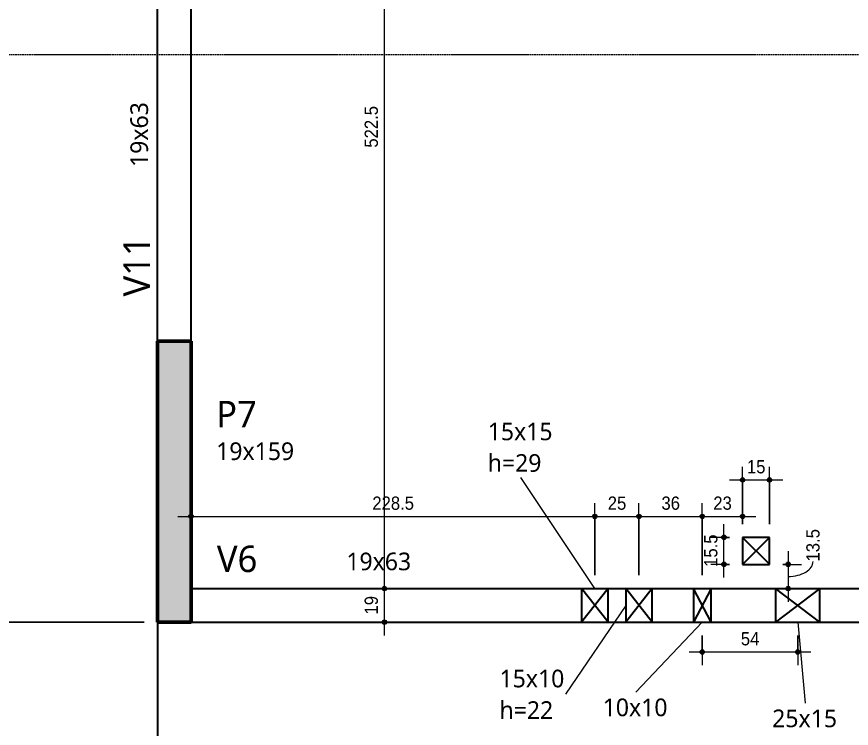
# Model space of a CAD drawing. Header units: centimetres. Extents: x -2198 to 42786, y -3196 to 88064.
# Drawn here: x -1480.1 to -1007.5, y -87 to 315.8 of the extents above; entities that cross this region are included whole.
import ezdxf

# ---------------------------------------------------------------- set-up
doc = ezdxf.new("R2010")
doc.units = ezdxf.units.CM
doc.linetypes.add('Centro de 6 mm', pattern=[1.32, 0.6, -0.24, 0.24, -0.24])
doc.linetypes.add('Traço', pattern=[0.635, 0.3175, -0.3175])
for name, color, linetype, lineweight in [('A-ANNO-DIMS', 7, 'Continuous', 9), ('A-ANNO-DIMS-50', 7, 'Continuous', 9), ('A-DETL-THIN', 7, 'Continuous', 25), ('A-FLOR', 7, 'Continuous', 25), ('A-GENM', 7, 'Continuous', 25), ('A-GENM-HDLN', 7, 'Traço', 18), ('A-GENM-IDEN', 7, 'Continuous', 9), ('G-ANNO-SYMB', 7, 'Continuous', 9), ('S-BEAM', 7, 'Continuous', 25), ('S-BEAM-HDLN', 7, 'Traço', 25), ('S-BEAM-IDEN', 7, 'Continuous', 9), ('S-COLS', 7, 'Continuous', 25), ('S-COLS-IDEN', 7, 'Continuous', 9)]:
    doc.layers.add(name, color=color, linetype=linetype, lineweight=lineweight)
doc.styles.add('Arial_2', font='arial.ttf', dxfattribs={"width": 0.9, "height": 7.5})
doc.styles.add('Gadugi', font='gadugi.ttf', dxfattribs={"height": 15})
doc.styles.add('Gadugi_1', font='gadugi.ttf', dxfattribs={"height": 10})
doc.dimstyles.new('PED_1_5mm_ESQ', dxfattribs={"dimscale": 30.48, "dimtxt": 7.651945, "dimasz": 0.328084, "dimexe": 0.246063, "dimexo": 0.246063, "dimgap": 0.049213, "dimtad": 1, "dimdec": 1, "dimrnd": 0.5, "dimdsep": 46, "dimtxsty": 'Arial_2', "dimblk1": 'DOTSMALL', "dimblk2": 'DOTSMALL', "dimsah": 1, "dimcen": 0.09, "dimdle": 0.246063, "dimazin": 0, "dimtfac": 1, "dimtdec": 4, "dimtix": 1, "dimtmove": 0, "dimatfit": 3, "dimfxl": 1, "dimtvp": 1, "dimtolj": 1, "dimtzin": 0, "dimarcsym": 2})
doc.dimstyles.new('PED_1_5mm_ESQ_1', dxfattribs={"dimscale": 30.48, "dimtxt": 7.651945, "dimasz": 0.328084, "dimexe": 0.246063, "dimexo": 0.246063, "dimgap": 0.049213, "dimtad": 1, "dimdec": 1, "dimrnd": 0.5, "dimdsep": 46, "dimtxsty": 'Arial_2', "dimblk1": 'DOTSMALL', "dimblk2": 'DOTSMALL', "dimsah": 1, "dimcen": 0.09, "dimdle": 0.246063, "dimazin": 0, "dimtfac": 1, "dimtdec": 4, "dimtix": 1, "dimtmove": 1, "dimatfit": 3, "dimfxl": 1, "dimtvp": 1, "dimtolj": 1, "dimtzin": 0, "dimarcsym": 2})

# ---------------------------------------------------------------- blocks, each defined once
blk = doc.blocks.new('PED_FURO_RETANGULAR_R04_2020 - 15x10x22-3621887-PL E 001 - FORMA DO PAVIMENTO TIPO 1')
at = {"layer": 'A-GENM-HDLN'}
for p, q in [((-7.5, 9.5), (7.5, -9.5)), ((-7.5, -9.5), (7.5, 9.5)), ((-7.5, -9.5), (-7.5, 9.5)), ((7.5, 9.5), (7.5, -9.5))]:
    blk.add_line(p, q, dxfattribs=at)
blk = doc.blocks.new('PED_FURO_RETANGULAR_R04_2020 - 15x15x29-V1-PL E 001 - FORMA DO PAVIMENTO TIPO 1')
at = {"layer": 'A-GENM-HDLN'}
for p, q in [((-7.5, 9.5), (7.5, -9.5)), ((-7.5, -9.5), (7.5, 9.5)), ((-7.5, -9.5), (-7.5, 9.5)), ((7.5, 9.5), (7.5, -9.5))]:
    blk.add_line(p, q, dxfattribs=at)
blk = doc.blocks.new('PED_FURO_RETANGULAR_R04_2020 - 10x10x22-3536245-PL E 001 - FORMA DO PAVIMENTO TIPO 1')
at = {"layer": 'A-GENM-HDLN'}
for p, q in [((-5, 9.5), (5, -9.5)), ((-5, -9.5), (5, 9.5)), ((-5, -9.5), (-5, 9.5)), ((5, 9.5), (5, -9.5))]:
    blk.add_line(p, q, dxfattribs=at)
blk = doc.blocks.new('PED_FURO_RETANGULAR_R04_2020 - 25x15x29-3618377-PL E 001 - FORMA DO PAVIMENTO TIPO 1')
at = {"layer": 'A-GENM-HDLN'}
for p, q in [((-12.5, -9.5), (-12.5, 9.5)), ((-12.49, 9.5), (12.49, -9.5)), ((-12.49, -9.5), (12.49, 9.5)), ((12.5, 9.5), (12.5, -9.5))]:
    blk.add_line(p, q, dxfattribs=at)
blk = doc.blocks.new('DIMBLOCK26-PL E 001 - FORMA DO PAVIMENTO TIPO 1')
at = {"layer": 'A-ANNO-DIMS-50'}
h = blk.add_hatch(color=256, dxfattribs=at)
edge = h.paths.add_edge_path(flags=0)
edge.add_arc((-1657.81, -26.88), 1.25, 0, 360)
h = blk.add_hatch(color=256, dxfattribs=at)
edge = h.paths.add_edge_path(flags=0)
edge.add_arc((-1657.81, -116.45), 1.25, 0, 360)
for p, q in [((-1407.86, -26.88), (-1665.31, -26.88)), ((-1657.81, -116.45), (-1657.81, -26.88)), ((-1657.81, -26.88), (-1407.86, -26.88)), ((-1652.08, -116.45), (-1665.31, -116.45)), ((-1657.81, -116.45), (-1652.08, -116.45))]:
    blk.add_line(p, q, dxfattribs=at)
for centre in [(-1657.81, -26.88), (-1657.81, -116.45)]:
    blk.add_circle(centre, 1.25, dxfattribs=at)
at = {"layer": 'A-ANNO-DIMS-50', "color": 0, "insert": (-1669.05, -80.73), "char_height": 7.5, "width": 21.7551, "attachment_point": 1, "rotation": 90, "line_spacing_factor": 0.941778, "style": 'Arial_2'}
blk.add_mtext('89.5', dxfattribs=at)
blk = doc.blocks.new('_DotSmall')
at = {"color": 0, "linetype": 'ByBlock', "const_width": 0.5}
blk.add_lwpolyline([(-0.0625, 0, 1), (0.0625, 0, 1)], format="xyb", close=True, dxfattribs=at)
blk = doc.blocks.new('DIMBLOCK27-PL E 001 - FORMA DO PAVIMENTO TIPO 1')
at = {"layer": 'A-ANNO-DIMS-50'}
h = blk.add_hatch(color=256, dxfattribs=at)
edge = h.paths.add_edge_path(flags=0)
edge.add_arc((-1657.81, 514.55), 1.25, 0, 360)
h = blk.add_hatch(color=256, dxfattribs=at)
edge = h.paths.add_edge_path(flags=0)
edge.add_arc((-1657.81, -26.88), 1.25, 0, 360)
for p, q in [((-1652.08, 514.55), (-1665.31, 514.55)), ((-1657.81, -26.88), (-1657.81, 514.55)), ((-1657.81, 514.55), (-1652.08, 514.55)), ((-1407.86, -26.88), (-1665.31, -26.88)), ((-1657.81, -26.88), (-1407.86, -26.88))]:
    blk.add_line(p, q, dxfattribs=at)
for centre in [(-1657.81, 514.55), (-1657.81, -26.88)]:
    blk.add_circle(centre, 1.25, dxfattribs=at)
at = {"layer": 'A-ANNO-DIMS-50', "color": 0, "insert": (-1669.05, 232.18), "char_height": 7.5, "width": 27.9708, "attachment_point": 1, "rotation": 90, "line_spacing_factor": 0.941778, "style": 'Arial_2'}
blk.add_mtext('541.5', dxfattribs=at)
blk = doc.blocks.new('DIMBLOCK29-PL E 001 - FORMA DO PAVIMENTO TIPO 1')
at = {"layer": 'A-ANNO-DIMS-50'}
h = blk.add_hatch(color=256, dxfattribs=at)
edge = h.paths.add_edge_path(flags=0)
edge.add_arc((-1271.83, -7.88), 1.25, 0, 360)
h = blk.add_hatch(color=256, dxfattribs=at)
edge = h.paths.add_edge_path(flags=0)
edge.add_arc((-1271.83, -26.88), 1.25, 0, 360)
for p, q in [((-1266.1, -7.88), (-1279.33, -7.88)), ((-1271.83, -34.38), (-1271.83, -7.88)), ((-1271.83, -7.88), (-1266.1, -7.88)), ((-1266.1, -26.88), (-1279.33, -26.88)), ((-1271.83, -26.88), (-1266.1, -26.88))]:
    blk.add_line(p, q, dxfattribs=at)
for centre in [(-1271.83, -7.88), (-1271.83, -26.88)]:
    blk.add_circle(centre, 1.25, dxfattribs=at)
at = {"layer": 'A-ANNO-DIMS-50', "color": 0, "insert": (-1283.07, -22.56), "char_height": 7.5, "width": 12.4315, "attachment_point": 1, "rotation": 90, "line_spacing_factor": 0.941778, "style": 'Arial_2'}
blk.add_mtext('19', dxfattribs=at)
blk = doc.blocks.new('DIMBLOCK30-PL E 001 - FORMA DO PAVIMENTO TIPO 1')
at = {"layer": 'A-ANNO-DIMS-50'}
h = blk.add_hatch(color=256, dxfattribs=at)
edge = h.paths.add_edge_path(flags=0)
edge.add_arc((-1271.83, 514.55), 1.25, 0, 360)
h = blk.add_hatch(color=256, dxfattribs=at)
edge = h.paths.add_edge_path(flags=0)
edge.add_arc((-1271.83, -7.88), 1.25, 0, 360)
for p, q in [((-1373.86, 514.55), (-1264.33, 514.55)), ((-1271.83, 514.55), (-1373.86, 514.55)), ((-1271.83, -7.88), (-1271.83, 514.55)), ((-1266.1, -7.88), (-1279.33, -7.88)), ((-1271.83, -7.88), (-1266.1, -7.88))]:
    blk.add_line(p, q, dxfattribs=at)
for centre in [(-1271.83, 514.55), (-1271.83, -7.88)]:
    blk.add_circle(centre, 1.25, dxfattribs=at)
at = {"layer": 'A-ANNO-DIMS-50', "color": 0, "insert": (-1283.07, 241.68), "char_height": 7.5, "width": 27.9708, "attachment_point": 1, "rotation": 90, "line_spacing_factor": 0.941778, "style": 'Arial_2'}
blk.add_mtext('522.5', dxfattribs=at)
blk = doc.blocks.new('DIMBLOCK89-PL E 001 - FORMA DO PAVIMENTO TIPO 1')
at = {"layer": 'A-ANNO-DIMS-50'}
h = blk.add_hatch(color=256, dxfattribs=at)
edge = h.paths.add_edge_path(flags=0)
edge.add_arc((-1069.06, 53.61), 1.25, 0, 360)
h = blk.add_hatch(color=256, dxfattribs=at)
edge = h.paths.add_edge_path(flags=0)
edge.add_arc((-1053.83, 53.61), 1.25, 0, 360)
for p, q in [((-1069.06, 28.62), (-1069.06, 61.11)), ((-1053.83, 28.62), (-1053.83, 61.11)), ((-1076.56, 53.61), (-1046.33, 53.61)), ((-1069.06, 53.61), (-1069.06, 28.62)), ((-1053.83, 53.61), (-1053.83, 28.62))]:
    blk.add_line(p, q, dxfattribs=at)
for centre in [(-1069.06, 53.61), (-1053.83, 53.61)]:
    blk.add_circle(centre, 1.25, dxfattribs=at)
at = {"layer": 'A-ANNO-DIMS-50', "color": 0, "insert": (-1066.62, 64.84), "char_height": 7.5, "width": 12.4315, "attachment_point": 1, "line_spacing_factor": 0.941778, "style": 'Arial_2'}
blk.add_mtext('15', dxfattribs=at)
blk = doc.blocks.new('DIMBLOCK90-PL E 001 - FORMA DO PAVIMENTO TIPO 1')
at = {"layer": 'A-ANNO-DIMS-50'}
h = blk.add_hatch(color=256, dxfattribs=at)
edge = h.paths.add_edge_path(flags=0)
edge.add_arc((-1079.61, 21.12), 1.25, 0, 360)
h = blk.add_hatch(color=256, dxfattribs=at)
edge = h.paths.add_edge_path(flags=0)
edge.add_arc((-1079.61, 5.83), 1.25, 0, 360)
for p, q in [((-1079.61, -1.67), (-1079.61, 28.62)), ((-1076.56, 21.12), (-1087.11, 21.12)), ((-1079.61, 21.12), (-1076.56, 21.12)), ((-1076.56, 5.83), (-1087.11, 5.83)), ((-1079.61, 5.83), (-1076.56, 5.83))]:
    blk.add_line(p, q, dxfattribs=at)
for centre in [(-1079.61, 21.12), (-1079.61, 5.83)]:
    blk.add_circle(centre, 1.25, dxfattribs=at)
at = {"layer": 'A-ANNO-DIMS-50', "color": 0, "insert": (-1090.85, 4.41), "char_height": 7.5, "width": 21.7551, "attachment_point": 1, "rotation": 90, "line_spacing_factor": 0.941778, "style": 'Arial_2'}
blk.add_mtext('15.5', dxfattribs=at)
blk = doc.blocks.new('DIMBLOCK101-PL E 001 - FORMA DO PAVIMENTO TIPO 1')
at = {"layer": 'A-ANNO-DIMS-50'}
h = blk.add_hatch(color=256, dxfattribs=at)
edge = h.paths.add_edge_path(flags=0)
edge.add_arc((-1043.27, 5.83), 1.25, 0, 360)
h = blk.add_hatch(color=256, dxfattribs=at)
edge = h.paths.add_edge_path(flags=0)
edge.add_arc((-1043.27, -7.88), 1.25, 0, 360)
for p, q in [((-1043.27, 13.33), (-1043.27, -15.38)), ((-1046.33, 5.83), (-1035.77, 5.83)), ((-1043.27, 5.83), (-1046.33, 5.83)), ((-1049, -7.88), (-1035.77, -7.88)), ((-1043.27, -7.88), (-1049, -7.88))]:
    blk.add_line(p, q, dxfattribs=at)
for centre in [(-1043.27, 5.83), (-1043.27, -7.88)]:
    blk.add_circle(centre, 1.25, dxfattribs=at)
blk.add_ellipse((-1043.27, 7.46), major_axis=(-14.11, 0), ratio=0.601473, start_param=1.570796, end_param=3.141593, dxfattribs=at)
at = {"layer": 'A-ANNO-DIMS-50', "color": 0, "insert": (-1033.01, 7.46), "char_height": 7.5, "width": 21.7551, "attachment_point": 1, "rotation": 90, "line_spacing_factor": 0.941778, "style": 'Arial_2'}
blk.add_mtext('13.5', dxfattribs=at)
blk = doc.blocks.new('DIMBLOCK256-PL E 001 - FORMA DO PAVIMENTO TIPO 1')
at = {"layer": 'A-ANNO-DIMS-50'}
h = blk.add_hatch(color=256, dxfattribs=at)
edge = h.paths.add_edge_path(flags=0)
edge.add_arc((-1381.36, 32.99), 1.25, 0, 360)
h = blk.add_hatch(color=256, dxfattribs=at)
edge = h.paths.add_edge_path(flags=0)
edge.add_arc((-1152.74, 32.99), 1.25, 0, 360)
for p, q in [((-1381.36, 27.26), (-1381.36, 40.49)), ((-1152.74, -0.38), (-1152.74, 40.49)), ((-1388.86, 32.99), (-1152.74, 32.99)), ((-1381.36, 32.99), (-1381.36, 27.26)), ((-1152.74, 32.99), (-1152.74, -0.38))]:
    blk.add_line(p, q, dxfattribs=at)
for centre in [(-1381.36, 32.99), (-1152.74, 32.99)]:
    blk.add_circle(centre, 1.25, dxfattribs=at)
at = {"layer": 'A-ANNO-DIMS-50', "color": 0, "insert": (-1278.71, 44.23), "char_height": 7.5, "width": 27.9708, "attachment_point": 1, "line_spacing_factor": 0.941778, "style": 'Arial_2'}
blk.add_mtext('228.5', dxfattribs=at)
blk = doc.blocks.new('DIMBLOCK257-PL E 001 - FORMA DO PAVIMENTO TIPO 1')
at = {"layer": 'A-ANNO-DIMS-50'}
h = blk.add_hatch(color=256, dxfattribs=at)
edge = h.paths.add_edge_path(flags=0)
edge.add_arc((-1152.74, 32.99), 1.25, 0, 360)
h = blk.add_hatch(color=256, dxfattribs=at)
edge = h.paths.add_edge_path(flags=0)
edge.add_arc((-1127.74, 32.99), 1.25, 0, 360)
for p, q in [((-1152.74, -0.38), (-1152.74, 40.49)), ((-1127.74, -0.38), (-1127.74, 40.49)), ((-1152.74, 32.99), (-1127.74, 32.99)), ((-1152.74, 32.99), (-1152.74, -0.38)), ((-1127.74, 32.99), (-1127.74, -0.38))]:
    blk.add_line(p, q, dxfattribs=at)
for centre in [(-1152.74, 32.99), (-1127.74, 32.99)]:
    blk.add_circle(centre, 1.25, dxfattribs=at)
at = {"layer": 'A-ANNO-DIMS-50', "color": 0, "insert": (-1145.42, 44.23), "char_height": 7.5, "width": 12.4315, "attachment_point": 1, "line_spacing_factor": 0.941778, "style": 'Arial_2'}
blk.add_mtext('25', dxfattribs=at)
blk = doc.blocks.new('DIMBLOCK258-PL E 001 - FORMA DO PAVIMENTO TIPO 1')
at = {"layer": 'A-ANNO-DIMS-50'}
h = blk.add_hatch(color=256, dxfattribs=at)
edge = h.paths.add_edge_path(flags=0)
edge.add_arc((-1127.74, 32.99), 1.25, 0, 360)
h = blk.add_hatch(color=256, dxfattribs=at)
edge = h.paths.add_edge_path(flags=0)
edge.add_arc((-1091.91, 32.99), 1.25, 0, 360)
for p, q in [((-1127.74, -0.38), (-1127.74, 40.49)), ((-1091.91, -0.38), (-1091.91, 40.49)), ((-1127.74, 32.99), (-1091.91, 32.99)), ((-1127.74, 32.99), (-1127.74, -0.38)), ((-1091.91, 32.99), (-1091.91, -0.38))]:
    blk.add_line(p, q, dxfattribs=at)
for centre in [(-1127.74, 32.99), (-1091.91, 32.99)]:
    blk.add_circle(centre, 1.25, dxfattribs=at)
at = {"layer": 'A-ANNO-DIMS-50', "color": 0, "insert": (-1115.01, 44.23), "char_height": 7.5, "width": 12.4315, "attachment_point": 1, "line_spacing_factor": 0.941778, "style": 'Arial_2'}
blk.add_mtext('36', dxfattribs=at)
blk = doc.blocks.new('DIMBLOCK259-PL E 001 - FORMA DO PAVIMENTO TIPO 1')
at = {"layer": 'A-ANNO-DIMS-50'}
h = blk.add_hatch(color=256, dxfattribs=at)
edge = h.paths.add_edge_path(flags=0)
edge.add_arc((-1091.91, 32.99), 1.25, 0, 360)
h = blk.add_hatch(color=256, dxfattribs=at)
edge = h.paths.add_edge_path(flags=0)
edge.add_arc((-1069.06, 32.99), 1.25, 0, 360)
for p, q in [((-1091.91, -0.38), (-1091.91, 40.49)), ((-1069.06, 28.62), (-1069.06, 40.49)), ((-1091.91, 32.99), (-1061.56, 32.99)), ((-1091.91, 32.99), (-1091.91, -0.38)), ((-1069.06, 32.99), (-1069.06, 28.62))]:
    blk.add_line(p, q, dxfattribs=at)
for centre in [(-1091.91, 32.99), (-1069.06, 32.99)]:
    blk.add_circle(centre, 1.25, dxfattribs=at)
at = {"layer": 'A-ANNO-DIMS-50', "color": 0, "insert": (-1085.66, 44.23), "char_height": 7.5, "width": 12.4315, "attachment_point": 1, "line_spacing_factor": 0.941778, "style": 'Arial_2'}
blk.add_mtext('23', dxfattribs=at)
blk = doc.blocks.new('DIMBLOCK266-PL E 001 - FORMA DO PAVIMENTO TIPO 1')
at = {"layer": 'A-ANNO-DIMS-50'}
h = blk.add_hatch(color=256, dxfattribs=at)
edge = h.paths.add_edge_path(flags=0)
edge.add_arc((-1091.91, -43.76), 1.25, 0, 360)
h = blk.add_hatch(color=256, dxfattribs=at)
edge = h.paths.add_edge_path(flags=0)
edge.add_arc((-1037.86, -43.76), 1.25, 0, 360)
for p, q in [((-1091.91, -34.38), (-1091.91, -51.26)), ((-1091.91, -43.76), (-1091.91, -34.38)), ((-1037.86, -34.38), (-1037.86, -51.26)), ((-1037.86, -43.76), (-1037.86, -34.38)), ((-1099.41, -43.76), (-1030.36, -43.76))]:
    blk.add_line(p, q, dxfattribs=at)
for centre in [(-1091.91, -43.76), (-1037.86, -43.76)]:
    blk.add_circle(centre, 1.25, dxfattribs=at)
at = {"layer": 'A-ANNO-DIMS-50', "color": 0, "insert": (-1070.07, -32.53), "char_height": 7.5, "width": 12.4315, "attachment_point": 1, "line_spacing_factor": 0.941778, "style": 'Arial_2'}
blk.add_mtext('54', dxfattribs=at)

msp = doc.modelspace()

# ---------------------------------------------------------------- hatches: boundary and pattern name
at = {"layer": 'S-COLS', "true_color": 0x808080}
msp.add_hatch(color=8, dxfattribs=at).paths.add_polyline_path([(-1381.36, -26.88), (-1381.36, 132.12), (-1400.36, 132.12), (-1400.36, -26.88)], flags=0)

# ---------------------------------------------------------------- linework, layer by layer
at = {"layer": 'A-DETL-THIN'}
for p, q in [((-1069.06, 21.12), (-1053.83, 5.9)), ((-1069.06, 5.83), (-1053.83, 21.05)), ((-1145.24, -26.88), (-1160.24, -7.88)), ((-1145.24, -7.88), (-1160.24, -26.88)), ((-1120.24, -26.88), (-1135.24, -7.88)), ((-1120.24, -7.88), (-1135.24, -26.88)), ((-1086.91, -26.88), (-1096.91, -7.88)), ((-1086.91, -7.88), (-1096.91, -26.88)), ((-1025.36, -26.88), (-1050.36, -7.88)), ((-1025.36, -7.88), (-1050.36, -26.88))]:
    msp.add_line(p, q, dxfattribs=at)
at = {"layer": 'A-FLOR'}
for p, q in [((-1053.83, 21.12), (-1069.06, 21.12)), ((-1069.06, 21.12), (-1069.06, 5.83)), ((-1053.83, 5.83), (-1053.83, 21.12)), ((-1069.06, 5.83), (-1053.83, 5.83)), ((-1400.36, -26.88), (-1400.36, -181.88))]:
    msp.add_line(p, q, dxfattribs=at)
at = {"layer": 'A-GENM-IDEN'}
for p, q in [((-1152.74, -7.88), (-1194.66, 54.94)), ((-1135.24, -17.38), (-1169.29, -67.59)), ((-1091.91, -26.88), (-1129.58, -66.55)), ((-1037.86, -26.88), (-1033.61, -72.78))]:
    msp.add_line(p, q, dxfattribs=at)
at = {"layer": 'G-ANNO-SYMB', "linetype": 'Centro de 6 mm'}
msp.add_line((-1847.96, 294.37), (1441.7, 294.37), dxfattribs=at)
at = {"layer": 'S-BEAM'}
for p, q in [((-1400.36, 132.12), (-1400.36, 514.55)), ((-1381.36, 132.12), (-1381.36, 514.55)), ((-1381.36, -7.88), (-875.36, -7.88)), ((-1381.36, -26.88), (-875.36, -26.88))]:
    msp.add_line(p, q, dxfattribs=at)
at = {"layer": 'S-BEAM-HDLN', "linetype": 'Continuous'}
for p, q in [((-1160.24, -7.88), (-1160.24, -26.88)), ((-1145.24, -26.88), (-1145.24, -7.88)), ((-1135.24, -7.88), (-1135.24, -26.88)), ((-1120.24, -26.88), (-1120.24, -7.88)), ((-1096.91, -7.88), (-1096.91, -26.88)), ((-1086.91, -26.88), (-1086.91, -7.88)), ((-1050.36, -7.88), (-1050.36, -26.88)), ((-1025.36, -26.88), (-1025.36, -7.88))]:
    msp.add_line(p, q, dxfattribs=at)
at = {"layer": 'S-COLS', "lineweight": 50}
for p, q in [((-1400.36, -26.88), (-1400.36, 132.12)), ((-1400.36, 132.12), (-1381.36, 132.12)), ((-1381.36, 132.12), (-1381.36, -26.88)), ((-1381.36, -26.88), (-1400.36, -26.88))]:
    msp.add_line(p, q, dxfattribs=at)

# ---------------------------------------------------------------- block references
at = {"layer": 'A-GENM', "linetype": 'Traço', "lineweight": 18, "rotation": 180}
for name, p in [('PED_FURO_RETANGULAR_R04_2020 - 15x15x29-V1-PL E 001 - FORMA DO PAVIMENTO TIPO 1', (-1152.74, -17.38)), ('PED_FURO_RETANGULAR_R04_2020 - 15x10x22-3621887-PL E 001 - FORMA DO PAVIMENTO TIPO 1', (-1127.74, -17.38)), ('PED_FURO_RETANGULAR_R04_2020 - 10x10x22-3536245-PL E 001 - FORMA DO PAVIMENTO TIPO 1', (-1091.91, -17.38)), ('PED_FURO_RETANGULAR_R04_2020 - 25x15x29-3618377-PL E 001 - FORMA DO PAVIMENTO TIPO 1', (-1037.86, -17.38))]:
    msp.add_blockref(name, p, dxfattribs=at)

# ---------------------------------------------------------------- texts
at = {"layer": 'A-GENM-IDEN', "char_height": 10, "attachment_point": 1, "style": 'Gadugi_1'}
for s, insert, width in [('15x15', (-1213.36, 86.09), 44.8945), ('h=29', (-1213.36, 68.23), 39.6835), ('15x10', (-1206.69, -53.79), 44.8945), ('10x10', (-1148.28, -70.11), 44.8945), ('h=22', (-1206.69, -71.65), 39.6835), ('25x15', (-1052.31, -76.34), 44.8945)]:
    msp.add_mtext(s, dxfattribs=dict(at, insert=insert, width=width))
at = {"layer": 'S-BEAM-IDEN', "attachment_point": 1, "rotation": 90}
for s, insert, char_height, width, style in [('19x63', (-1415.7, 230.75), 10, 44.8945, 'Gadugi_1'), ('V11', (-1419.64, 157.45), 15, 44.0928, 'Gadugi')]:
    msp.add_mtext(s, dxfattribs=dict(at, insert=insert, char_height=char_height, width=width, style=style))
at = {"layer": 'S-BEAM-IDEN', "attachment_point": 1}
for s, insert, char_height, width, style in [('V6', (-1366.72, 16.43), 15, 30.0633, 'Gadugi'), ('19x63', (-1293.42, 12.49), 10, 44.8945, 'Gadugi_1')]:
    msp.add_mtext(s, dxfattribs=dict(at, insert=insert, char_height=char_height, width=width, style=style))
at = {"layer": 'S-COLS-IDEN', "attachment_point": 1}
for s, insert, char_height, width, style in [('P7', (-1367.12, 98.38), 15, 28.4599, 'Gadugi'), ('19x159', (-1367.12, 74.89), 10, 54.1139, 'Gadugi_1')]:
    msp.add_mtext(s, dxfattribs=dict(at, insert=insert, char_height=char_height, width=width, style=style))

# ---------------------------------------------------------------- dimensions: what is measured, and where the dimension line sits
at = {"layer": 'A-ANNO-DIMS'}
for base, p1, p2, override, picture, middle in [((-1657.81, 514.55), (-1400.36, -26.88), (-1659.58, 514.55), {"dimpost": '<>', "dimfxl": 600.283873}, 'DIMBLOCK27-PL E 001 - FORMA DO PAVIMENTO TIPO 1', (-1663.14, 243.83)), ((-1271.83, 514.55), (-1273.6, -7.88), (-1381.36, 514.55), {"dimpost": '<>', "dimfxl": 533.429792}, 'DIMBLOCK30-PL E 001 - FORMA DO PAVIMENTO TIPO 1', (-1277.16, 253.33)), ((-1079.61, 21.12), (-1069.06, 5.83), (-1069.06, 21.12), {"dimpost": '<>', "dimfxl": 15.289796}, 'DIMBLOCK90-PL E 001 - FORMA DO PAVIMENTO TIPO 1', (-1084.94, 13.47)), ((-1271.83, -7.88), (-1273.6, -26.88), (-1273.6, -7.88), {"dimpost": '<>', "dimfxl": 19}, 'DIMBLOCK29-PL E 001 - FORMA DO PAVIMENTO TIPO 1', (-1277.16, -17.38)), ((-1657.81, -26.88), (-1659.58, -116.45), (-1400.36, -26.88), {"dimpost": '<>', "dimfxl": 274.254179}, 'DIMBLOCK26-PL E 001 - FORMA DO PAVIMENTO TIPO 1', (-1663.14, -71.67))]:
    dim = msp.add_linear_dim(base=base, p1=p1, p2=p2, angle=90, dimstyle='PED_1_5mm_ESQ', override=override, dxfattribs=at)
    dim.commit()
    dim.dimension.update_dxf_attribs({"geometry": picture, "text_midpoint": middle})
for base, p1, p2, override, picture, middle in [((-1053.83, 53.61), (-1069.06, 21.12), (-1053.83, 21.12), {"dimpost": '<>', "dimfxl": 15.220329}, 'DIMBLOCK89-PL E 001 - FORMA DO PAVIMENTO TIPO 1', (-1061.45, 58.94)), ((-1152.74, 32.99), (-1381.36, 34.76), (-1152.74, -7.88), {"dimpost": '<>', "dimfxl": 232.564269}, 'DIMBLOCK256-PL E 001 - FORMA DO PAVIMENTO TIPO 1', (-1267.05, 38.32)), ((-1127.74, 32.99), (-1152.74, -7.88), (-1127.74, -7.88), {"dimpost": '<>', "dimfxl": 25}, 'DIMBLOCK257-PL E 001 - FORMA DO PAVIMENTO TIPO 1', (-1140.24, 38.32)), ((-1091.91, 32.99), (-1127.74, -7.88), (-1091.91, -7.88), {"dimpost": '<>', "dimfxl": 35.830531}, 'DIMBLOCK258-PL E 001 - FORMA DO PAVIMENTO TIPO 1', (-1109.83, 38.32)), ((-1069.0552, 32.9916), (-1091.9121, -7.8807), (-1069.0552, 21.1191), {"dimpost": '<>', "dimfxl": 36.924617}, 'DIMBLOCK259-PL E 001 - FORMA DO PAVIMENTO TIPO 1', (-1080.4837, 38.3234)), ((-1037.8645, -43.7632), (-1091.9121, -26.8807), (-1037.8645, -26.8807), {"dimpost": '<>', "dimfxl": 54.047574}, 'DIMBLOCK266-PL E 001 - FORMA DO PAVIMENTO TIPO 1', (-1064.8883, -38.4493))]:
    dim = msp.add_linear_dim(base=base, p1=p1, p2=p2, dimstyle='PED_1_5mm_ESQ', override=override, dxfattribs=at)
    dim.commit()
    dim.dimension.update_dxf_attribs({"geometry": picture, "text_midpoint": middle})
dim = msp.add_linear_dim(base=(-1043.27, -7.88), p1=(-1053.83, 5.83), p2=(-1041.5, -7.88), angle=90, dimstyle='PED_1_5mm_ESQ_1', override={"dimpost": '<>', "dimfxl": 18.441088}, dxfattribs=at)
dim.commit()
dim.dimension.update_dxf_attribs({"geometry": 'DIMBLOCK101-PL E 001 - FORMA DO PAVIMENTO TIPO 1', "text_midpoint": (-1028.01, 18.34), "dimtype": 160, "text_rotation": 90})

doc.saveas('drawing.dxf')
